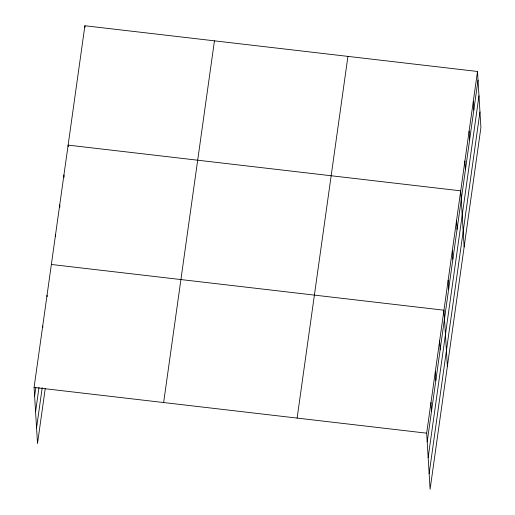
<?xml version="1.0" encoding="UTF-8"?>
<svg xmlns="http://www.w3.org/2000/svg" width="515" height="515" viewBox="0 0 515 515"><rect width="100%" height="100%" fill="white"/><g stroke="black" fill="none" stroke-linecap="round" stroke-linejoin="round"><path stroke-width="0.77" d="M45.268 388.342L37.511 443.524L34.087 387.447L84.898 25.75L477.489 71.476L480.913 127.553L430.102 489.25L426.671 433.179L477.489 71.476M34.614 396.144L35.831 387.473M35.574 411.781L39.005 387.344M36.559 427.888L42.204 387.686M163.641 402.537L214.452 40.84M297.116 418.09L347.934 56.386M427.205 441.876L478.017 80.173M428.165 457.507L478.976 95.809M429.15 473.613L479.961 111.916M51.358 264.472L443.949 310.197L447.381 366.274M34.087 387.447L426.671 433.179M473.291 101.32L473.826 110.017M469.101 131.158L469.635 139.855M464.91 160.995L465.444 169.693M464.15 246.91L460.719 190.84L68.128 145.114L68.225 146.691M456.528 220.678L457.056 229.375M452.331 250.515L452.865 259.212M448.14 280.36L448.674 289.057M439.63 340.943L440.164 349.64M435.31 371.688L435.844 380.385M430.991 402.434L431.525 411.131M84.898 25.75L84.994 27.334M63.937 174.952L64.079 177.321M59.746 204.79L59.888 207.165M55.556 234.634L55.652 236.211M47.039 295.217L47.135 296.801M42.719 325.963L42.816 327.54"/></g></svg>
